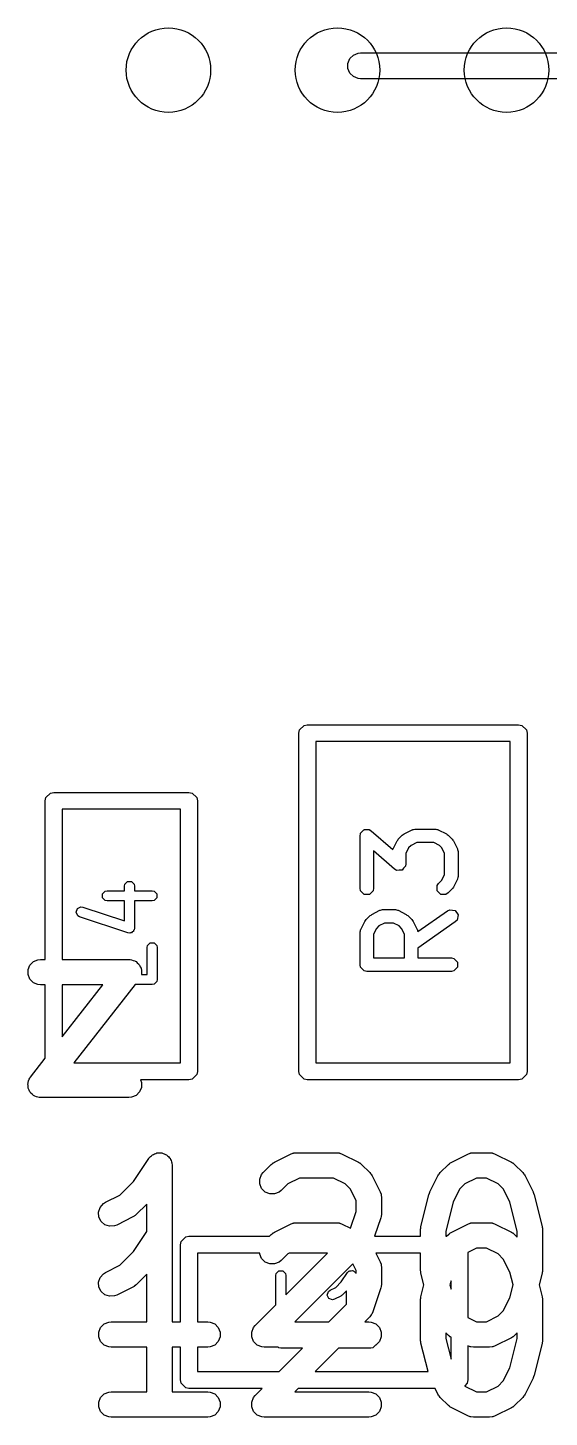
# Model space of a CAD drawing. Extents: x 0.58 to 7.69, y -5.21 to -0.56.
# Drawn here: x 3.1208 to 3.2422, y -1.7339 to -1.4104 of the extents above; entities that cross this region are included whole.
import ezdxf

# ---------------------------------------------------------------- set-up
doc = ezdxf.new("R2010")
doc.units = 0
doc.header["$MEASUREMENT"] = 0
doc.layers.add('BLACK', color=7, linetype='CONTINUOUS')

msp = doc.modelspace()

# ---------------------------------------------------------------- linework, layer by layer
at = {"layer": 'BLACK', "linetype": 'CONTINUOUS'}
for p, q in [((3.19581, -1.41762), (3.19664, -1.4168)), ((3.19664, -1.4168), (3.19772, -1.41635)), ((3.19772, -1.41635), (3.19831, -1.41629)), ((3.19831, -1.41629), (3.26331, -1.41629)), ((3.19536, -1.41871), (3.19581, -1.41762)), ((3.19536, -1.41988), (3.19536, -1.41871)), ((3.19581, -1.42096), (3.19536, -1.41988)), ((3.19664, -1.42179), (3.19581, -1.42096)), ((3.19772, -1.42223), (3.19664, -1.42179)), ((3.19831, -1.42229), (3.19772, -1.42223)), ((3.26136, -1.42229), (3.19831, -1.42229)), ((3.18392, -1.57466), (3.18407, -1.57391)), ((3.18392, -1.6534), (3.18392, -1.57466)), ((3.18407, -1.57391), (3.18514, -1.57284)), ((3.18514, -1.57284), (3.18589, -1.57269)), ((3.18589, -1.57269), (3.2351, -1.57269)), ((3.2351, -1.57269), (3.23586, -1.57284)), ((3.23586, -1.57284), (3.23692, -1.57391)), ((3.23692, -1.57391), (3.23707, -1.57466)), ((3.23707, -1.57466), (3.23707, -1.6534)), ((3.18786, -1.57663), (3.18786, -1.65143)), ((3.23313, -1.57663), (3.18786, -1.57663)), ((3.23313, -1.65143), (3.23313, -1.57663)), ((3.12487, -1.59041), (3.12502, -1.58966)), ((3.12487, -1.62734), (3.12487, -1.59041)), ((3.12502, -1.58966), (3.12608, -1.58859)), ((3.12608, -1.58859), (3.12683, -1.58844)), ((3.12683, -1.58844), (3.15833, -1.58844)), ((3.15833, -1.58844), (3.15908, -1.58859)), ((3.15908, -1.58859), (3.16015, -1.58966)), ((3.16015, -1.58966), (3.1603, -1.59041)), ((3.1603, -1.59041), (3.1603, -1.6534)), ((3.1288, -1.59238), (3.1288, -1.62734)), ((3.15636, -1.59238), (3.1288, -1.59238)), ((3.15636, -1.65143), (3.15636, -1.59238)), ((3.19828, -1.59803), (3.1983, -1.59796)), ((3.1983, -1.59796), (3.19869, -1.59757)), ((3.19869, -1.59757), (3.19906, -1.59715)), ((3.19906, -1.59715), (3.19911, -1.59715)), ((3.19911, -1.59715), (3.19915, -1.59711)), ((3.19915, -1.59711), (3.19971, -1.59711)), ((3.19971, -1.59711), (3.20026, -1.59707)), ((3.20026, -1.59707), (3.20032, -1.59711)), ((3.20032, -1.59711), (3.20036, -1.59711)), ((3.20036, -1.59711), (3.2004, -1.59716)), ((3.2004, -1.59716), (3.20079, -1.59738)), ((3.20079, -1.59738), (3.20579, -1.60175)), ((3.20842, -1.59809), (3.2103, -1.59716)), ((3.2103, -1.59716), (3.21037, -1.59714)), ((3.21037, -1.59714), (3.2104, -1.59711)), ((3.2104, -1.59711), (3.21065, -1.59706)), ((3.21065, -1.59706), (3.21089, -1.59699)), ((3.21089, -1.59699), (3.21093, -1.59701)), ((3.21093, -1.59701), (3.211, -1.59699)), ((3.211, -1.59699), (3.21569, -1.59699)), ((3.21569, -1.59699), (3.21577, -1.59701)), ((3.21577, -1.59701), (3.2158, -1.59699)), ((3.2158, -1.59699), (3.21604, -1.59706)), ((3.21604, -1.59706), (3.21629, -1.59711)), ((3.21629, -1.59711), (3.21632, -1.59714)), ((3.21632, -1.59714), (3.21639, -1.59716)), ((3.21639, -1.59716), (3.21827, -1.59809)), ((3.19818, -1.59856), (3.19827, -1.59813)), ((3.19818, -1.61075), (3.19818, -1.59856)), ((3.19826, -1.59806), (3.19828, -1.59803)), ((3.19827, -1.59813), (3.19826, -1.59806)), ((3.20584, -1.60161), (3.20678, -1.59974)), ((3.20678, -1.59974), (3.20694, -1.59954)), ((3.20694, -1.59954), (3.20708, -1.59933)), ((3.20708, -1.59933), (3.20801, -1.59839)), ((3.20801, -1.59839), (3.20822, -1.59825)), ((3.20822, -1.59825), (3.20842, -1.59809)), ((3.21006, -1.6008), (3.20948, -1.60137)), ((3.21137, -1.60014), (3.21006, -1.6008)), ((3.21532, -1.60014), (3.21137, -1.60014)), ((3.21663, -1.6008), (3.21532, -1.60014)), ((3.21721, -1.60137), (3.21663, -1.6008)), ((3.21827, -1.59809), (3.21847, -1.59825)), ((3.21847, -1.59825), (3.21868, -1.59839)), ((3.21868, -1.59839), (3.21962, -1.59933)), ((3.21962, -1.59933), (3.21976, -1.59954)), ((3.21976, -1.59954), (3.21991, -1.59974)), ((3.21991, -1.59974), (3.22085, -1.60161)), ((3.20622, -1.60631), (3.20133, -1.60204)), ((3.20133, -1.60204), (3.20133, -1.61075)), ((3.20579, -1.60175), (3.2058, -1.60171)), ((3.2058, -1.60171), (3.20582, -1.60169)), ((3.20582, -1.60169), (3.20584, -1.60161)), ((3.20948, -1.60137), (3.20883, -1.60269)), ((3.20883, -1.60269), (3.20883, -1.60513)), ((3.21786, -1.60269), (3.21721, -1.60137)), ((3.21786, -1.60757), (3.21786, -1.60269)), ((3.22085, -1.60161), (3.22087, -1.60169)), ((3.22087, -1.60169), (3.22089, -1.60171)), ((3.22089, -1.60171), (3.22094, -1.60196)), ((3.22094, -1.60196), (3.22101, -1.6022)), ((3.22101, -1.6022), (3.221, -1.60224)), ((3.221, -1.60224), (3.22101, -1.60231)), ((3.22101, -1.60231), (3.22101, -1.60794)), ((3.2066, -1.60653), (3.20622, -1.60631)), ((3.20665, -1.60658), (3.2066, -1.60653)), ((3.20668, -1.60658), (3.20665, -1.60658)), ((3.20675, -1.60662), (3.20668, -1.60658)), ((3.2073, -1.60658), (3.20675, -1.60662)), ((3.20786, -1.60658), (3.2073, -1.60658)), ((3.2079, -1.60654), (3.20786, -1.60658)), ((3.20795, -1.60654), (3.2079, -1.60654)), ((3.20832, -1.60612), (3.20795, -1.60654)), ((3.20871, -1.60573), (3.20832, -1.60612)), ((3.20872, -1.60566), (3.20871, -1.60573)), ((3.20874, -1.60563), (3.20872, -1.60566)), ((3.20883, -1.60513), (3.20874, -1.60557)), ((3.20874, -1.60557), (3.20874, -1.60563)), ((3.21721, -1.60888), (3.21786, -1.60757)), ((3.14331, -1.61028), (3.1434, -1.60983)), ((3.14331, -1.61135), (3.14331, -1.61028)), ((3.1434, -1.60983), (3.14404, -1.60919)), ((3.14404, -1.60919), (3.14495, -1.60919)), ((3.14495, -1.60919), (3.14559, -1.60983)), ((3.14559, -1.60983), (3.14568, -1.61028)), ((3.14568, -1.61028), (3.14568, -1.61135)), ((3.1983, -1.61135), (3.19818, -1.61075)), ((3.20133, -1.61075), (3.20121, -1.61135)), ((3.21611, -1.61015), (3.21645, -1.60964)), ((3.21611, -1.61135), (3.21611, -1.61015)), ((3.21645, -1.60964), (3.21721, -1.60888)), ((3.21962, -1.61093), (3.21868, -1.61186)), ((3.21976, -1.61072), (3.21962, -1.61093)), ((3.21991, -1.61052), (3.21976, -1.61072)), ((3.22085, -1.60864), (3.21991, -1.61052)), ((3.22087, -1.60857), (3.22085, -1.60864)), ((3.22089, -1.60854), (3.22087, -1.60857)), ((3.22094, -1.60829), (3.22089, -1.60854)), ((3.22101, -1.60805), (3.22094, -1.60829)), ((3.22101, -1.60794), (3.221, -1.60802)), ((3.221, -1.60802), (3.22101, -1.60805)), ((3.13816, -1.61208), (3.13879, -1.61144)), ((3.13816, -1.61298), (3.13816, -1.61208)), ((3.13879, -1.61362), (3.13816, -1.61298)), ((3.13879, -1.61144), (3.13925, -1.61135)), ((3.13925, -1.61371), (3.13879, -1.61362)), ((3.13925, -1.61135), (3.14331, -1.61135)), ((3.14331, -1.61371), (3.13925, -1.61371)), ((3.14331, -1.61839), (3.14331, -1.61371)), ((3.14568, -1.61135), (3.14975, -1.61135)), ((3.14975, -1.61371), (3.14568, -1.61371)), ((3.14568, -1.61371), (3.14568, -1.62003)), ((3.14975, -1.61135), (3.1502, -1.61144)), ((3.1502, -1.61362), (3.14975, -1.61371)), ((3.1502, -1.61144), (3.15084, -1.61208)), ((3.15084, -1.61298), (3.1502, -1.61362)), ((3.15084, -1.61208), (3.15084, -1.61298)), ((3.19915, -1.61221), (3.1983, -1.61135)), ((3.20036, -1.61221), (3.19915, -1.61221)), ((3.20121, -1.61135), (3.20036, -1.61221)), ((3.21696, -1.61221), (3.21611, -1.61135)), ((3.21817, -1.61221), (3.21696, -1.61221)), ((3.21868, -1.61186), (3.21817, -1.61221)), ((3.13207, -1.61636), (3.13236, -1.61551)), ((3.13247, -1.61717), (3.13207, -1.61636)), ((3.13236, -1.61551), (3.13316, -1.6151)), ((3.13287, -1.6174), (3.13247, -1.61717)), ((3.14412, -1.62115), (3.13287, -1.6174)), ((3.13316, -1.6151), (3.13362, -1.61516)), ((3.13362, -1.61516), (3.14331, -1.61839)), ((3.19958, -1.61807), (3.20052, -1.61714)), ((3.20052, -1.61714), (3.20073, -1.617)), ((3.20073, -1.617), (3.20092, -1.61684)), ((3.20092, -1.61684), (3.2028, -1.6159)), ((3.2028, -1.6159), (3.20288, -1.61588)), ((3.20288, -1.61588), (3.2029, -1.61586)), ((3.2029, -1.61586), (3.20315, -1.61581)), ((3.20315, -1.61581), (3.20339, -1.61574)), ((3.20339, -1.61574), (3.20343, -1.61575)), ((3.20343, -1.61575), (3.2035, -1.61574)), ((3.2035, -1.61574), (3.20632, -1.61574)), ((3.20632, -1.61574), (3.20639, -1.61575)), ((3.20639, -1.61575), (3.20643, -1.61574)), ((3.20643, -1.61574), (3.20667, -1.61581)), ((3.20667, -1.61581), (3.20692, -1.61586)), ((3.20692, -1.61586), (3.20694, -1.61588)), ((3.20694, -1.61588), (3.20702, -1.6159)), ((3.20702, -1.6159), (3.20889, -1.61684)), ((3.20889, -1.61684), (3.20909, -1.617)), ((3.20909, -1.617), (3.2093, -1.61714)), ((3.2093, -1.61714), (3.21024, -1.61807)), ((3.21161, -1.62087), (3.21854, -1.61602)), ((3.21854, -1.61602), (3.2191, -1.61577)), ((3.2191, -1.61577), (3.22029, -1.61598)), ((3.22029, -1.61598), (3.22098, -1.61697)), ((3.22098, -1.61697), (3.22077, -1.61816)), ((3.14545, -1.62062), (3.14539, -1.6208)), ((3.14559, -1.62048), (3.14545, -1.62062)), ((3.14568, -1.62003), (3.14559, -1.62048)), ((3.19825, -1.62071), (3.1983, -1.62046)), ((3.1983, -1.62046), (3.19832, -1.62043)), ((3.19832, -1.62043), (3.19835, -1.62036)), ((3.19835, -1.62036), (3.19928, -1.61848)), ((3.19928, -1.61848), (3.19944, -1.61828)), ((3.19944, -1.61828), (3.19958, -1.61807)), ((3.20199, -1.62012), (3.20133, -1.62143)), ((3.20256, -1.61954), (3.20199, -1.62012)), ((3.20388, -1.61889), (3.20256, -1.61954)), ((3.20594, -1.61889), (3.20388, -1.61889)), ((3.20726, -1.61954), (3.20594, -1.61889)), ((3.20783, -1.62012), (3.20726, -1.61954)), ((3.20849, -1.62143), (3.20783, -1.62012)), ((3.21024, -1.61807), (3.21038, -1.61828)), ((3.21038, -1.61828), (3.21054, -1.61848)), ((3.21054, -1.61848), (3.21147, -1.62036)), ((3.21147, -1.62036), (3.21149, -1.62043)), ((3.21149, -1.62043), (3.21152, -1.62046)), ((3.21152, -1.62046), (3.21157, -1.62071)), ((3.22034, -1.6186), (3.21164, -1.62469)), ((3.22077, -1.61816), (3.22034, -1.6186)), ((3.14458, -1.62121), (3.14412, -1.62115)), ((3.14475, -1.62112), (3.14458, -1.62121)), ((3.14495, -1.62112), (3.14475, -1.62112)), ((3.14514, -1.62093), (3.14495, -1.62112)), ((3.14539, -1.6208), (3.14514, -1.62093)), ((3.14865, -1.62408), (3.14929, -1.62344)), ((3.14929, -1.62344), (3.1502, -1.62344)), ((3.1502, -1.62344), (3.15084, -1.62408)), ((3.19818, -1.62095), (3.19825, -1.62071)), ((3.19819, -1.62098), (3.19818, -1.62095)), ((3.19818, -1.62106), (3.19819, -1.62098)), ((3.19818, -1.62856), (3.19818, -1.62106)), ((3.20133, -1.62143), (3.20133, -1.62699)), ((3.20849, -1.62699), (3.20849, -1.62143)), ((3.21157, -1.62071), (3.21161, -1.62087)), ((3.14856, -1.62453), (3.14865, -1.62408)), ((3.14856, -1.63085), (3.14856, -1.62453)), ((3.15084, -1.62408), (3.15093, -1.62453)), ((3.15093, -1.62453), (3.15093, -1.63203)), ((3.20133, -1.62699), (3.20849, -1.62699)), ((3.21164, -1.62469), (3.21164, -1.62699)), ((3.21164, -1.62699), (3.21944, -1.62699)), ((3.21944, -1.62699), (3.22004, -1.62711)), ((3.22004, -1.62711), (3.22089, -1.62796)), ((3.12085, -1.62972), (3.12129, -1.62866)), ((3.12085, -1.63087), (3.12085, -1.62972)), ((3.12129, -1.62866), (3.1221, -1.62784)), ((3.1221, -1.62784), (3.12317, -1.6274)), ((3.12317, -1.6274), (3.12374, -1.62734)), ((3.12374, -1.62734), (3.12487, -1.62734)), ((3.1288, -1.62734), (3.14436, -1.62734)), ((3.14436, -1.62734), (3.14453, -1.62736)), ((3.14453, -1.62736), (3.14459, -1.62735)), ((3.14459, -1.62735), (3.14467, -1.62737)), ((3.14467, -1.62737), (3.14494, -1.6274)), ((3.14494, -1.6274), (3.14531, -1.62756)), ((3.14531, -1.62756), (3.1457, -1.62766)), ((3.1457, -1.62766), (3.14584, -1.62777)), ((3.14584, -1.62777), (3.146, -1.62784)), ((3.146, -1.62784), (3.14629, -1.62813)), ((3.14629, -1.62813), (3.14661, -1.62838)), ((3.14661, -1.62838), (3.14669, -1.62853)), ((3.14669, -1.62853), (3.14682, -1.62866)), ((3.14682, -1.62866), (3.14697, -1.62903)), ((3.14697, -1.62903), (3.14717, -1.62938)), ((3.14717, -1.62938), (3.14719, -1.62956)), ((3.14719, -1.62956), (3.14726, -1.62972)), ((3.14726, -1.62972), (3.14726, -1.63012)), ((3.14726, -1.63012), (3.14731, -1.63052)), ((3.1983, -1.62916), (3.19818, -1.62856)), ((3.19915, -1.63002), (3.1983, -1.62916)), ((3.19975, -1.63014), (3.19915, -1.63002)), ((3.21944, -1.63014), (3.19975, -1.63014)), ((3.22004, -1.63002), (3.21944, -1.63014)), ((3.22089, -1.62916), (3.22004, -1.63002)), ((3.22089, -1.62796), (3.22089, -1.62916)), ((3.12129, -1.63194), (3.12085, -1.63087)), ((3.1221, -1.63275), (3.12129, -1.63194)), ((3.12317, -1.63319), (3.1221, -1.63275)), ((3.12374, -1.63325), (3.12317, -1.63319)), ((3.12487, -1.63325), (3.12374, -1.63325)), ((3.12487, -1.65033), (3.12487, -1.63325)), ((3.1288, -1.64532), (3.13829, -1.63325)), ((3.13829, -1.63325), (3.1288, -1.63325)), ((3.1288, -1.63325), (3.1288, -1.64532)), ((3.14583, -1.63321), (3.13151, -1.65143)), ((3.14975, -1.63321), (3.14583, -1.63321)), ((3.14731, -1.63052), (3.14726, -1.6307)), ((3.14726, -1.6307), (3.14726, -1.63085)), ((3.14726, -1.63085), (3.14856, -1.63085)), ((3.1502, -1.63312), (3.14975, -1.63321)), ((3.15084, -1.63248), (3.1502, -1.63312)), ((3.15093, -1.63203), (3.15084, -1.63248)), ((3.12142, -1.65472), (3.12487, -1.65033)), ((3.13151, -1.65143), (3.15636, -1.65143)), ((3.18786, -1.65143), (3.23313, -1.65143)), ((3.1208, -1.65632), (3.12085, -1.65615)), ((3.12085, -1.65597), (3.121, -1.6556)), ((3.12085, -1.65615), (3.12085, -1.65597)), ((3.121, -1.6556), (3.12111, -1.65521)), ((3.12111, -1.65521), (3.12126, -1.65498)), ((3.12126, -1.65498), (3.12129, -1.6549)), ((3.12129, -1.6549), (3.12133, -1.65486)), ((3.12133, -1.65486), (3.12142, -1.65472)), ((3.15833, -1.65537), (3.14701, -1.65537)), ((3.14701, -1.65537), (3.14726, -1.65597)), ((3.14726, -1.65597), (3.14726, -1.65712)), ((3.15908, -1.65522), (3.15833, -1.65537)), ((3.16015, -1.65415), (3.15908, -1.65522)), ((3.1603, -1.6534), (3.16015, -1.65415)), ((3.18407, -1.65415), (3.18392, -1.6534)), ((3.18514, -1.65522), (3.18407, -1.65415)), ((3.18589, -1.65537), (3.18514, -1.65522)), ((3.2351, -1.65537), (3.18589, -1.65537)), ((3.23586, -1.65522), (3.2351, -1.65537)), ((3.23692, -1.65415), (3.23586, -1.65522)), ((3.23707, -1.6534), (3.23692, -1.65415)), ((3.12085, -1.65672), (3.1208, -1.65632)), ((3.12085, -1.65712), (3.12085, -1.65672)), ((3.12091, -1.65728), (3.12085, -1.65712)), ((3.12093, -1.65746), (3.12091, -1.65728)), ((3.12113, -1.65781), (3.12093, -1.65746)), ((3.12129, -1.65818), (3.12113, -1.65781)), ((3.12141, -1.65831), (3.12129, -1.65818)), ((3.1215, -1.65847), (3.12141, -1.65831)), ((3.12182, -1.65871), (3.1215, -1.65847)), ((3.1221, -1.659), (3.12182, -1.65871)), ((3.12227, -1.65907), (3.1221, -1.659)), ((3.12241, -1.65918), (3.12227, -1.65907)), ((3.12279, -1.65929), (3.12241, -1.65918)), ((3.12317, -1.65944), (3.12279, -1.65929)), ((3.12344, -1.65947), (3.12317, -1.65944)), ((3.12351, -1.65949), (3.12344, -1.65947)), ((3.14494, -1.65944), (3.14436, -1.6595)), ((3.146, -1.659), (3.14494, -1.65944)), ((3.14682, -1.65818), (3.146, -1.659)), ((3.14726, -1.65712), (3.14682, -1.65818)), ((3.12358, -1.65948), (3.12351, -1.65949)), ((3.12374, -1.6595), (3.12358, -1.65948)), ((3.14436, -1.6595), (3.12374, -1.6595)), ((3.15061, -1.6725), (3.15088, -1.67239)), ((3.15088, -1.67239), (3.15117, -1.67239)), ((3.15117, -1.67239), (3.15146, -1.67233)), ((3.15146, -1.67233), (3.15174, -1.67239)), ((3.15174, -1.67239), (3.15204, -1.67239)), ((3.15204, -1.67239), (3.1523, -1.6725)), ((3.18266, -1.67243), (3.18276, -1.67239)), ((3.18276, -1.67239), (3.18333, -1.67233)), ((3.18333, -1.67233), (3.19271, -1.67233)), ((3.19271, -1.67233), (3.19328, -1.67239)), ((3.19328, -1.67239), (3.19338, -1.67243)), ((3.2239, -1.67243), (3.224, -1.67239)), ((3.224, -1.67239), (3.22458, -1.67233)), ((3.22458, -1.67233), (3.22833, -1.67233)), ((3.22833, -1.67233), (3.2289, -1.67239)), ((3.2289, -1.67239), (3.229, -1.67243)), ((3.14542, -1.67903), (3.149, -1.67365)), ((3.149, -1.67365), (3.149, -1.67364)), ((3.149, -1.67364), (3.14901, -1.67364)), ((3.14901, -1.67364), (3.14937, -1.6732)), ((3.14901, -1.67364), (3.14901, -1.67364)), ((3.14937, -1.6732), (3.14961, -1.67304)), ((3.14961, -1.67304), (3.14982, -1.67283)), ((3.14982, -1.67283), (3.15009, -1.67272)), ((3.15009, -1.67272), (3.15033, -1.67256)), ((3.15033, -1.67256), (3.15061, -1.6725)), ((3.1523, -1.6725), (3.15259, -1.67256)), ((3.15259, -1.67256), (3.15283, -1.67272)), ((3.15283, -1.67272), (3.1531, -1.67283)), ((3.1531, -1.67283), (3.15331, -1.67303)), ((3.15331, -1.67303), (3.15355, -1.67319)), ((3.15355, -1.67319), (3.15371, -1.67344)), ((3.15371, -1.67344), (3.15392, -1.67364)), ((3.15392, -1.67364), (3.15403, -1.67391)), ((3.15403, -1.67391), (3.15419, -1.67415)), ((3.15419, -1.67415), (3.15424, -1.67444)), ((3.15424, -1.67444), (3.15436, -1.67471)), ((3.15436, -1.67471), (3.15441, -1.67528)), ((3.15441, -1.67528), (3.15441, -1.67528)), ((3.15441, -1.67528), (3.15441, -1.67528)), ((3.15441, -1.67528), (3.15441, -1.67528)), ((3.15441, -1.67528), (3.15441, -1.7117)), ((3.17562, -1.67695), (3.17749, -1.67507)), ((3.17749, -1.67507), (3.17772, -1.67489)), ((3.17772, -1.67489), (3.17777, -1.67483)), ((3.17777, -1.67483), (3.17786, -1.67477)), ((3.17786, -1.67477), (3.17794, -1.6747)), ((3.17794, -1.6747), (3.17801, -1.67467)), ((3.17801, -1.67467), (3.17826, -1.67452)), ((3.17826, -1.67452), (3.18201, -1.67264)), ((3.18201, -1.67264), (3.18255, -1.67244)), ((3.18255, -1.67244), (3.18266, -1.67243)), ((3.19338, -1.67243), (3.19349, -1.67244)), ((3.19349, -1.67244), (3.19403, -1.67264)), ((3.19403, -1.67264), (3.19778, -1.67452)), ((3.19778, -1.67452), (3.19802, -1.67467)), ((3.19802, -1.67467), (3.1981, -1.6747)), ((3.1981, -1.6747), (3.19818, -1.67477)), ((3.19818, -1.67477), (3.19827, -1.67483)), ((3.19827, -1.67483), (3.19832, -1.67489)), ((3.19832, -1.67489), (3.19854, -1.67507)), ((3.19854, -1.67507), (3.20042, -1.67695)), ((3.21686, -1.67695), (3.21874, -1.67507)), ((3.21874, -1.67507), (3.21897, -1.67489)), ((3.21897, -1.67489), (3.21902, -1.67483)), ((3.21902, -1.67483), (3.21911, -1.67477)), ((3.21911, -1.67477), (3.21919, -1.6747)), ((3.21919, -1.6747), (3.21926, -1.67467)), ((3.21926, -1.67467), (3.21951, -1.67452)), ((3.21951, -1.67452), (3.22326, -1.67264)), ((3.22326, -1.67264), (3.2238, -1.67244)), ((3.2238, -1.67244), (3.2239, -1.67243)), ((3.229, -1.67243), (3.22911, -1.67244)), ((3.22911, -1.67244), (3.22965, -1.67264)), ((3.22965, -1.67264), (3.2334, -1.67452)), ((3.2334, -1.67452), (3.23364, -1.67467)), ((3.23364, -1.67467), (3.23372, -1.6747)), ((3.23372, -1.6747), (3.2338, -1.67477)), ((3.2338, -1.67477), (3.23389, -1.67483)), ((3.23389, -1.67483), (3.23394, -1.67489)), ((3.23394, -1.67489), (3.23416, -1.67507)), ((3.23416, -1.67507), (3.23604, -1.67695)), ((3.17481, -1.67846), (3.17525, -1.67739)), ((3.17481, -1.67961), (3.17481, -1.67846)), ((3.17525, -1.67739), (3.17562, -1.67695)), ((3.18403, -1.67824), (3.18133, -1.67959)), ((3.19201, -1.67824), (3.18403, -1.67824)), ((3.19471, -1.67959), (3.19201, -1.67824)), ((3.20042, -1.67695), (3.2006, -1.67717)), ((3.2006, -1.67717), (3.20066, -1.67722)), ((3.20066, -1.67722), (3.20072, -1.67731)), ((3.20072, -1.67731), (3.20078, -1.67739)), ((3.20078, -1.67739), (3.20081, -1.67747)), ((3.20081, -1.67747), (3.20097, -1.67771)), ((3.20097, -1.67771), (3.20285, -1.68146)), ((3.21444, -1.68146), (3.21631, -1.67771)), ((3.21631, -1.67771), (3.21647, -1.67747)), ((3.21647, -1.67747), (3.2165, -1.67739)), ((3.2165, -1.67739), (3.21656, -1.67731)), ((3.21656, -1.67731), (3.21662, -1.67722)), ((3.21662, -1.67722), (3.21668, -1.67717)), ((3.21668, -1.67717), (3.21686, -1.67695)), ((3.22527, -1.67824), (3.22258, -1.67959)), ((3.22763, -1.67824), (3.22527, -1.67824)), ((3.23033, -1.67959), (3.22763, -1.67824)), ((3.23604, -1.67695), (3.23622, -1.67717)), ((3.23622, -1.67717), (3.23628, -1.67722)), ((3.23628, -1.67722), (3.23634, -1.67731)), ((3.23634, -1.67731), (3.23641, -1.67739)), ((3.23641, -1.67739), (3.23644, -1.67747)), ((3.23644, -1.67747), (3.23659, -1.67771)), ((3.23659, -1.67771), (3.23847, -1.68146)), ((3.14221, -1.68223), (3.14542, -1.67903)), ((3.17525, -1.68067), (3.17481, -1.67961)), ((3.17607, -1.68149), (3.17525, -1.68067)), ((3.17713, -1.68193), (3.17607, -1.68149)), ((3.17828, -1.68193), (3.17713, -1.68193)), ((3.17935, -1.68149), (3.17828, -1.68193)), ((3.1798, -1.68112), (3.17935, -1.68149)), ((3.18133, -1.67959), (3.1798, -1.68112)), ((3.1959, -1.68078), (3.19471, -1.67959)), ((3.19725, -1.68348), (3.1959, -1.68078)), ((3.20285, -1.68146), (3.20305, -1.682)), ((3.20305, -1.682), (3.20306, -1.68211)), ((3.20306, -1.68211), (3.2031, -1.68221)), ((3.21234, -1.68957), (3.21421, -1.68207)), ((3.21421, -1.68207), (3.21423, -1.68202)), ((3.21423, -1.682), (3.21432, -1.68176)), ((3.21423, -1.68202), (3.21423, -1.682)), ((3.21432, -1.68176), (3.21441, -1.68152)), ((3.21441, -1.68152), (3.21442, -1.6815)), ((3.21442, -1.6815), (3.21444, -1.68146)), ((3.22138, -1.68078), (3.21986, -1.68381)), ((3.22258, -1.67959), (3.22138, -1.68078)), ((3.23152, -1.68078), (3.23033, -1.67959)), ((3.23304, -1.68381), (3.23152, -1.68078)), ((3.23847, -1.68146), (3.23848, -1.6815)), ((3.23848, -1.6815), (3.23849, -1.68152)), ((3.23849, -1.68152), (3.23858, -1.68176)), ((3.23858, -1.68176), (3.23867, -1.682)), ((3.23867, -1.682), (3.23867, -1.68202)), ((3.23867, -1.68202), (3.23869, -1.68207)), ((3.23869, -1.68207), (3.24056, -1.68957)), ((3.13728, -1.68616), (3.13765, -1.68507)), ((3.13765, -1.68507), (3.1384, -1.6842)), ((3.1384, -1.6842), (3.13889, -1.68389)), ((3.13889, -1.68389), (3.14221, -1.68223)), ((3.14851, -1.68429), (3.14605, -1.68675)), ((3.14851, -1.6907), (3.14851, -1.68429)), ((3.19725, -1.68605), (3.19725, -1.68348)), ((3.2031, -1.68221), (3.20316, -1.68278)), ((3.20316, -1.68278), (3.20316, -1.68653)), ((3.21986, -1.68381), (3.21816, -1.69065)), ((3.23475, -1.69065), (3.23304, -1.68381)), ((3.13736, -1.68731), (3.13728, -1.68616)), ((3.13788, -1.68834), (3.13736, -1.68731)), ((3.13875, -1.6891), (3.13788, -1.68834)), ((3.14528, -1.6873), (3.14153, -1.68917)), ((3.14553, -1.68714), (3.14528, -1.6873)), ((3.1456, -1.68711), (3.14553, -1.68714)), ((3.14568, -1.68705), (3.1456, -1.68711)), ((3.14577, -1.68699), (3.14568, -1.68705)), ((3.14582, -1.68693), (3.14577, -1.68699)), ((3.14605, -1.68675), (3.14582, -1.68693)), ((3.19596, -1.68992), (3.19725, -1.68605)), ((3.20301, -1.68747), (3.20157, -1.69179)), ((3.20307, -1.68718), (3.20301, -1.68747)), ((3.2031, -1.68711), (3.20307, -1.68718)), ((3.20311, -1.687), (3.2031, -1.68711)), ((3.20313, -1.6869), (3.20311, -1.687)), ((3.20316, -1.68653), (3.20313, -1.68682)), ((3.20313, -1.68682), (3.20313, -1.6869)), ((3.13984, -1.68946), (3.13875, -1.6891)), ((3.14099, -1.68938), (3.13984, -1.68946)), ((3.14153, -1.68917), (3.14099, -1.68938)), ((3.14542, -1.69534), (3.14851, -1.6907)), ((3.15758, -1.69194), (3.15833, -1.69179)), ((3.15833, -1.69179), (3.17709, -1.69179)), ((3.17709, -1.69179), (3.17749, -1.69138)), ((3.17749, -1.69138), (3.17772, -1.6912)), ((3.17772, -1.6912), (3.17777, -1.69114)), ((3.17777, -1.69114), (3.17786, -1.69108)), ((3.17786, -1.69108), (3.17794, -1.69101)), ((3.17794, -1.69101), (3.17801, -1.69099)), ((3.17801, -1.69099), (3.17826, -1.69083)), ((3.17826, -1.69083), (3.18201, -1.68895)), ((3.18201, -1.68895), (3.18255, -1.68875)), ((3.18255, -1.68875), (3.18266, -1.68874)), ((3.18266, -1.68874), (3.18276, -1.6887)), ((3.18276, -1.6887), (3.18333, -1.68864)), ((3.18333, -1.68864), (3.19271, -1.68864)), ((3.19271, -1.68864), (3.19328, -1.6887)), ((3.19328, -1.6887), (3.19338, -1.68874)), ((3.19338, -1.68874), (3.19349, -1.68875)), ((3.19349, -1.68875), (3.19403, -1.68895)), ((3.19403, -1.68895), (3.19596, -1.68992)), ((3.20157, -1.69179), (3.21225, -1.69179)), ((3.21225, -1.69014), (3.21229, -1.68992)), ((3.21226, -1.69018), (3.21225, -1.69014)), ((3.21225, -1.69028), (3.21226, -1.69018)), ((3.21225, -1.69179), (3.21225, -1.69028)), ((3.21229, -1.68992), (3.21231, -1.68971)), ((3.21231, -1.68971), (3.21232, -1.68967)), ((3.21232, -1.68967), (3.21234, -1.68957)), ((3.21816, -1.69065), (3.21816, -1.69179)), ((3.21816, -1.69179), (3.21833, -1.69179)), ((3.21833, -1.69179), (3.21874, -1.69138)), ((3.21874, -1.69138), (3.21897, -1.6912)), ((3.21897, -1.6912), (3.21902, -1.69114)), ((3.21902, -1.69114), (3.21911, -1.69108)), ((3.21911, -1.69108), (3.21919, -1.69101)), ((3.21919, -1.69101), (3.21926, -1.69099)), ((3.21926, -1.69099), (3.21951, -1.69083)), ((3.21951, -1.69083), (3.22326, -1.68895)), ((3.22326, -1.68895), (3.2238, -1.68875)), ((3.2238, -1.68875), (3.2239, -1.68874)), ((3.2239, -1.68874), (3.224, -1.6887)), ((3.224, -1.6887), (3.22458, -1.68864)), ((3.22458, -1.68864), (3.22833, -1.68864)), ((3.22833, -1.68864), (3.2289, -1.6887)), ((3.2289, -1.6887), (3.229, -1.68874)), ((3.229, -1.68874), (3.22911, -1.68875)), ((3.22911, -1.68875), (3.22965, -1.68895)), ((3.22965, -1.68895), (3.2334, -1.69083)), ((3.2334, -1.69083), (3.23364, -1.69099)), ((3.23364, -1.69099), (3.23372, -1.69101)), ((3.23372, -1.69101), (3.2338, -1.69108)), ((3.2338, -1.69108), (3.23389, -1.69114)), ((3.23389, -1.69114), (3.23394, -1.6912)), ((3.23394, -1.6912), (3.23416, -1.69138)), ((3.23416, -1.69138), (3.23475, -1.69197)), ((3.23475, -1.69197), (3.23475, -1.69065)), ((3.24056, -1.68957), (3.24058, -1.68967)), ((3.24058, -1.68967), (3.2406, -1.68971)), ((3.2406, -1.68971), (3.24062, -1.68992)), ((3.24062, -1.68992), (3.24065, -1.69014)), ((3.24065, -1.69014), (3.24064, -1.69018)), ((3.24064, -1.69018), (3.24065, -1.69028)), ((3.24065, -1.69028), (3.24065, -1.69966)), ((3.15636, -1.69376), (3.15651, -1.693)), ((3.15636, -1.7117), (3.15636, -1.69376)), ((3.15651, -1.693), (3.15758, -1.69194)), ((3.22527, -1.69455), (3.22329, -1.69554)), ((3.22763, -1.69455), (3.22527, -1.69455)), ((3.23033, -1.6959), (3.22763, -1.69455)), ((3.14221, -1.69854), (3.14542, -1.69534)), ((3.17481, -1.69572), (3.1603, -1.69572)), ((3.1603, -1.69572), (3.1603, -1.7117)), ((3.17481, -1.69592), (3.17481, -1.69572)), ((3.17525, -1.69699), (3.17481, -1.69592)), ((3.17607, -1.6978), (3.17525, -1.69699)), ((3.17713, -1.69824), (3.17607, -1.6978)), ((3.17828, -1.69824), (3.17713, -1.69824)), ((3.17935, -1.6978), (3.17828, -1.69824)), ((3.1798, -1.69743), (3.17935, -1.6978)), ((3.18133, -1.6959), (3.1798, -1.69743)), ((3.18088, -1.70543), (3.19059, -1.69572)), ((3.18168, -1.69572), (3.18133, -1.6959)), ((3.19059, -1.69572), (3.18168, -1.69572)), ((3.19646, -1.6982), (3.18296, -1.7117)), ((3.19725, -1.69979), (3.19646, -1.6982)), ((3.20182, -1.69572), (3.20285, -1.69777)), ((3.21225, -1.69572), (3.20182, -1.69572)), ((3.20285, -1.69777), (3.20305, -1.69831)), ((3.21225, -1.69966), (3.21225, -1.69572)), ((3.22329, -1.69554), (3.22329, -1.71071)), ((3.23152, -1.69709), (3.23033, -1.6959)), ((3.23304, -1.70012), (3.23152, -1.69709)), ((3.13728, -1.70247), (3.13765, -1.70138)), ((3.13765, -1.70138), (3.1384, -1.70051)), ((3.1384, -1.70051), (3.13889, -1.7002)), ((3.13889, -1.7002), (3.14221, -1.69854)), ((3.14851, -1.7006), (3.14605, -1.70306)), ((3.14851, -1.7117), (3.14851, -1.7006)), ((3.17852, -1.70092), (3.17861, -1.70047)), ((3.17852, -1.70779), (3.17852, -1.70092)), ((3.17861, -1.70047), (3.17925, -1.69983)), ((3.17925, -1.69983), (3.18016, -1.69983)), ((3.18016, -1.69983), (3.18079, -1.70047)), ((3.18079, -1.70047), (3.18088, -1.70092)), ((3.18088, -1.70092), (3.18088, -1.70543)), ((3.19378, -1.70242), (3.19522, -1.70026)), ((3.19522, -1.70026), (3.19554, -1.69994)), ((3.19554, -1.69994), (3.19566, -1.69991)), ((3.19566, -1.69991), (3.19575, -1.69983)), ((3.19575, -1.69983), (3.19609, -1.69983)), ((3.19609, -1.69983), (3.19643, -1.69976)), ((3.19643, -1.69976), (3.19653, -1.69983)), ((3.19653, -1.69983), (3.19665, -1.69983)), ((3.19665, -1.69983), (3.1969, -1.70007)), ((3.1969, -1.70007), (3.19718, -1.70026)), ((3.19718, -1.70026), (3.19721, -1.70038)), ((3.19721, -1.70038), (3.19725, -1.70043)), ((3.19725, -1.70043), (3.19725, -1.69979)), ((3.20305, -1.69831), (3.20306, -1.69842)), ((3.20306, -1.69842), (3.2031, -1.69852)), ((3.2031, -1.69852), (3.20316, -1.69909)), ((3.20316, -1.69909), (3.20316, -1.70284)), ((3.21226, -1.69976), (3.21225, -1.69966)), ((3.21225, -1.6998), (3.21226, -1.69976)), ((3.21229, -1.70002), (3.21225, -1.6998)), ((3.21231, -1.70023), (3.21229, -1.70002)), ((3.21232, -1.70027), (3.21231, -1.70023)), ((3.21234, -1.70037), (3.21232, -1.70027)), ((3.21303, -1.70312), (3.21234, -1.70037)), ((3.23379, -1.70312), (3.23304, -1.70012)), ((3.24056, -1.70037), (3.23988, -1.70312)), ((3.24058, -1.70027), (3.24056, -1.70037)), ((3.2406, -1.70023), (3.24058, -1.70027)), ((3.24062, -1.70002), (3.2406, -1.70023)), ((3.24065, -1.6998), (3.24062, -1.70002)), ((3.24065, -1.69966), (3.24064, -1.69976)), ((3.24064, -1.69976), (3.24065, -1.6998)), ((3.13736, -1.70362), (3.13728, -1.70247)), ((3.13788, -1.70465), (3.13736, -1.70362)), ((3.13875, -1.70541), (3.13788, -1.70465)), ((3.14528, -1.70361), (3.14153, -1.70548)), ((3.14553, -1.70345), (3.14528, -1.70361)), ((3.1456, -1.70342), (3.14553, -1.70345)), ((3.14568, -1.70336), (3.1456, -1.70342)), ((3.14577, -1.7033), (3.14568, -1.70336)), ((3.14582, -1.70324), (3.14577, -1.7033)), ((3.14605, -1.70306), (3.14582, -1.70324)), ((3.19052, -1.7055), (3.19081, -1.70464)), ((3.19081, -1.70464), (3.19117, -1.70436)), ((3.19117, -1.70436), (3.1925, -1.7037)), ((3.1925, -1.7037), (3.19378, -1.70242)), ((3.19502, -1.70452), (3.19404, -1.7055)), ((3.19502, -1.7076), (3.19502, -1.70452)), ((3.20301, -1.70378), (3.20113, -1.7094)), ((3.20307, -1.70349), (3.20301, -1.70378)), ((3.2031, -1.70342), (3.20307, -1.70349)), ((3.20311, -1.70332), (3.2031, -1.70342)), ((3.20313, -1.70321), (3.20311, -1.70332)), ((3.20316, -1.70284), (3.20313, -1.70314)), ((3.20313, -1.70314), (3.20313, -1.70321)), ((3.21234, -1.70588), (3.21303, -1.70312)), ((3.21935, -1.70216), (3.21911, -1.70312)), ((3.21911, -1.70312), (3.21935, -1.70409)), ((3.21935, -1.70409), (3.21935, -1.70216)), ((3.23304, -1.70612), (3.23379, -1.70312)), ((3.23988, -1.70312), (3.24056, -1.70588)), ((3.13984, -1.70577), (3.13875, -1.70541)), ((3.14099, -1.70569), (3.13984, -1.70577)), ((3.14153, -1.70548), (3.14099, -1.70569)), ((3.17374, -1.71257), (3.17852, -1.70779)), ((3.19093, -1.70631), (3.19052, -1.7055)), ((3.19092, -1.7117), (3.19502, -1.7076)), ((3.19179, -1.7066), (3.19093, -1.70631)), ((3.19223, -1.70647), (3.19179, -1.7066)), ((3.19373, -1.70572), (3.19223, -1.70647)), ((3.19388, -1.70561), (3.19373, -1.70572)), ((3.19404, -1.7055), (3.19388, -1.70561)), ((3.21225, -1.70645), (3.21229, -1.70623)), ((3.21226, -1.70649), (3.21225, -1.70645)), ((3.21225, -1.70659), (3.21226, -1.70649)), ((3.21225, -1.71597), (3.21225, -1.70659)), ((3.21229, -1.70623), (3.21231, -1.70602)), ((3.21231, -1.70602), (3.21232, -1.70598)), ((3.21232, -1.70598), (3.21234, -1.70588)), ((3.23152, -1.70916), (3.23304, -1.70612)), ((3.24056, -1.70588), (3.24058, -1.70598)), ((3.24058, -1.70598), (3.2406, -1.70602)), ((3.2406, -1.70602), (3.24062, -1.70623)), ((3.24062, -1.70623), (3.24065, -1.70645)), ((3.24065, -1.70645), (3.24064, -1.70649)), ((3.24064, -1.70649), (3.24065, -1.70659)), ((3.24065, -1.70659), (3.24065, -1.71597)), ((3.20042, -1.71056), (3.19927, -1.7117)), ((3.20078, -1.71011), (3.20042, -1.71056)), ((3.20083, -1.71001), (3.20078, -1.71011)), ((3.20089, -1.70993), (3.20083, -1.71001)), ((3.20113, -1.7094), (3.20089, -1.70993)), ((3.22329, -1.71071), (3.22527, -1.7117)), ((3.22763, -1.7117), (3.23033, -1.71035)), ((3.23033, -1.71035), (3.23152, -1.70916)), ((3.13732, -1.71408), (3.13776, -1.71301)), ((3.13732, -1.71523), (3.13732, -1.71408)), ((3.13776, -1.71301), (3.13857, -1.7122)), ((3.13857, -1.7122), (3.13964, -1.71176)), ((3.13964, -1.71176), (3.14021, -1.7117)), ((3.14021, -1.7117), (3.14851, -1.7117)), ((3.15441, -1.7117), (3.15636, -1.7117)), ((3.1603, -1.7117), (3.16271, -1.7117)), ((3.16271, -1.7117), (3.16329, -1.71176)), ((3.16329, -1.71176), (3.16435, -1.7122)), ((3.16435, -1.7122), (3.16516, -1.71301)), ((3.16516, -1.71301), (3.16561, -1.71408)), ((3.16561, -1.71408), (3.16561, -1.71523)), ((3.17294, -1.71408), (3.17338, -1.71301)), ((3.17294, -1.71523), (3.17294, -1.71408)), ((3.17338, -1.71301), (3.17374, -1.71257)), ((3.18296, -1.7117), (3.19092, -1.7117)), ((3.19927, -1.7117), (3.2002, -1.7117)), ((3.2002, -1.7117), (3.20078, -1.71176)), ((3.20078, -1.71176), (3.20184, -1.7122)), ((3.20184, -1.7122), (3.20266, -1.71301)), ((3.20266, -1.71301), (3.2031, -1.71408)), ((3.2031, -1.71408), (3.2031, -1.71523)), ((3.21874, -1.71487), (3.21816, -1.71428)), ((3.21816, -1.71428), (3.21816, -1.7156)), ((3.22527, -1.7117), (3.22763, -1.7117)), ((3.23475, -1.71428), (3.23416, -1.71487)), ((3.23475, -1.7156), (3.23475, -1.71428)), ((3.13776, -1.71629), (3.13732, -1.71523)), ((3.13857, -1.71711), (3.13776, -1.71629)), ((3.13964, -1.71755), (3.13857, -1.71711)), ((3.14021, -1.71761), (3.13964, -1.71755)), ((3.14851, -1.71761), (3.14021, -1.71761)), ((3.14851, -1.72801), (3.14851, -1.71761)), ((3.15636, -1.71761), (3.15441, -1.71761)), ((3.15441, -1.71761), (3.15441, -1.72801)), ((3.15636, -1.72525), (3.15636, -1.71761)), ((3.16271, -1.71761), (3.1603, -1.71761)), ((3.1603, -1.71761), (3.1603, -1.72328)), ((3.16329, -1.71755), (3.16271, -1.71761)), ((3.16435, -1.71711), (3.16329, -1.71755)), ((3.16516, -1.71629), (3.16435, -1.71711)), ((3.16561, -1.71523), (3.16516, -1.71629)), ((3.17338, -1.71629), (3.17294, -1.71523)), ((3.17419, -1.71711), (3.17338, -1.71629)), ((3.17526, -1.71755), (3.17419, -1.71711)), ((3.17583, -1.71761), (3.17526, -1.71755)), ((3.1791, -1.71761), (3.17583, -1.71761)), ((3.17925, -1.71776), (3.1791, -1.71761)), ((3.20177, -1.71714), (3.20115, -1.71776)), ((3.20184, -1.71711), (3.20177, -1.71714)), ((3.20266, -1.71629), (3.20184, -1.71711)), ((3.2031, -1.71523), (3.20266, -1.71629)), ((3.21226, -1.71607), (3.21225, -1.71597)), ((3.21225, -1.71611), (3.21226, -1.71607)), ((3.21229, -1.71633), (3.21225, -1.71611)), ((3.21231, -1.71654), (3.21229, -1.71633)), ((3.21232, -1.71658), (3.21231, -1.71654)), ((3.21234, -1.71668), (3.21232, -1.71658)), ((3.21399, -1.72328), (3.21234, -1.71668)), ((3.21816, -1.7156), (3.21935, -1.7204)), ((3.21897, -1.71505), (3.21874, -1.71487)), ((3.21902, -1.71511), (3.21897, -1.71505)), ((3.21911, -1.71517), (3.21902, -1.71511)), ((3.21919, -1.71523), (3.21911, -1.71517)), ((3.21926, -1.71526), (3.21919, -1.71523)), ((3.21935, -1.71532), (3.21926, -1.71526)), ((3.21935, -1.7204), (3.21935, -1.71532)), ((3.2238, -1.7175), (3.22329, -1.71731)), ((3.22329, -1.71731), (3.22329, -1.72525)), ((3.2239, -1.71751), (3.2238, -1.7175)), ((3.224, -1.71755), (3.2239, -1.71751)), ((3.22458, -1.71761), (3.224, -1.71755)), ((3.22833, -1.71761), (3.22458, -1.71761)), ((3.2289, -1.71755), (3.22833, -1.71761)), ((3.229, -1.71751), (3.2289, -1.71755)), ((3.22911, -1.7175), (3.229, -1.71751)), ((3.22965, -1.7173), (3.22911, -1.7175)), ((3.2334, -1.71542), (3.22965, -1.7173)), ((3.23304, -1.72244), (3.23475, -1.7156)), ((3.23364, -1.71526), (3.2334, -1.71542)), ((3.23372, -1.71523), (3.23364, -1.71526)), ((3.2338, -1.71517), (3.23372, -1.71523)), ((3.23389, -1.71511), (3.2338, -1.71517)), ((3.23394, -1.71505), (3.23389, -1.71511)), ((3.23416, -1.71487), (3.23394, -1.71505)), ((3.24056, -1.71668), (3.23869, -1.72418)), ((3.24058, -1.71658), (3.24056, -1.71668)), ((3.2406, -1.71654), (3.24058, -1.71658)), ((3.24062, -1.71633), (3.2406, -1.71654)), ((3.24065, -1.71611), (3.24062, -1.71633)), ((3.24065, -1.71597), (3.24064, -1.71607)), ((3.24064, -1.71607), (3.24065, -1.71611)), ((3.1797, -1.71785), (3.17925, -1.71776)), ((3.17934, -1.72328), (3.18477, -1.71785)), ((3.18477, -1.71785), (3.1797, -1.71785)), ((3.19313, -1.71785), (3.18769, -1.72328)), ((3.2007, -1.71785), (3.19313, -1.71785)), ((3.20115, -1.71776), (3.2007, -1.71785)), ((3.1603, -1.72328), (3.17934, -1.72328)), ((3.18769, -1.72328), (3.21399, -1.72328)), ((3.23152, -1.72547), (3.23304, -1.72244)), ((3.15651, -1.72601), (3.15636, -1.72525)), ((3.15758, -1.72707), (3.15651, -1.72601)), ((3.15833, -1.72722), (3.15758, -1.72707)), ((3.1754, -1.72722), (3.15833, -1.72722)), ((3.17374, -1.72888), (3.1754, -1.72722)), ((3.18375, -1.72722), (3.18296, -1.72801)), ((3.21565, -1.72722), (3.18375, -1.72722)), ((3.21631, -1.72854), (3.21565, -1.72722)), ((3.22314, -1.72601), (3.22253, -1.72662)), ((3.22253, -1.72662), (3.22258, -1.72666)), ((3.22258, -1.72666), (3.22527, -1.72801)), ((3.22329, -1.72525), (3.22314, -1.72601)), ((3.22763, -1.72801), (3.23033, -1.72666)), ((3.23033, -1.72666), (3.23152, -1.72547)), ((3.23847, -1.72479), (3.23659, -1.72854)), ((3.23848, -1.72474), (3.23847, -1.72479)), ((3.23849, -1.72473), (3.23848, -1.72474)), ((3.23858, -1.72449), (3.23849, -1.72473)), ((3.23867, -1.72425), (3.23858, -1.72449)), ((3.23869, -1.72418), (3.23867, -1.72422)), ((3.23867, -1.72422), (3.23867, -1.72425)), ((3.13732, -1.73039), (3.13776, -1.72932)), ((3.13732, -1.73154), (3.13732, -1.73039)), ((3.13776, -1.72932), (3.13857, -1.72851)), ((3.13857, -1.72851), (3.13964, -1.72807)), ((3.13964, -1.72807), (3.14021, -1.72801)), ((3.14021, -1.72801), (3.14851, -1.72801)), ((3.15441, -1.72801), (3.16271, -1.72801)), ((3.16271, -1.72801), (3.16329, -1.72807)), ((3.16329, -1.72807), (3.16435, -1.72851)), ((3.16435, -1.72851), (3.16516, -1.72932)), ((3.16516, -1.72932), (3.16561, -1.73039)), ((3.16561, -1.73039), (3.16561, -1.73154)), ((3.17294, -1.73039), (3.17338, -1.72932)), ((3.17294, -1.73154), (3.17294, -1.73039)), ((3.17338, -1.72932), (3.17374, -1.72888)), ((3.18296, -1.72801), (3.2002, -1.72801)), ((3.2002, -1.72801), (3.20078, -1.72807)), ((3.20078, -1.72807), (3.20184, -1.72851)), ((3.20184, -1.72851), (3.20266, -1.72932)), ((3.20266, -1.72932), (3.2031, -1.73039)), ((3.2031, -1.73039), (3.2031, -1.73154)), ((3.21647, -1.72878), (3.21631, -1.72854)), ((3.2165, -1.72886), (3.21647, -1.72878)), ((3.21656, -1.72894), (3.2165, -1.72886)), ((3.21662, -1.72903), (3.21656, -1.72894)), ((3.21668, -1.72908), (3.21662, -1.72903)), ((3.21686, -1.7293), (3.21668, -1.72908)), ((3.21874, -1.73118), (3.21686, -1.7293)), ((3.22527, -1.72801), (3.22763, -1.72801)), ((3.23604, -1.7293), (3.23416, -1.73118)), ((3.23622, -1.72908), (3.23604, -1.7293)), ((3.23628, -1.72903), (3.23622, -1.72908)), ((3.23634, -1.72894), (3.23628, -1.72903)), ((3.23641, -1.72886), (3.23634, -1.72894)), ((3.23644, -1.72878), (3.23641, -1.72886)), ((3.23659, -1.72854), (3.23644, -1.72878)), ((3.13776, -1.73261), (3.13732, -1.73154)), ((3.13857, -1.73342), (3.13776, -1.73261)), ((3.13964, -1.73386), (3.13857, -1.73342)), ((3.14021, -1.73392), (3.13964, -1.73386)), ((3.16329, -1.73386), (3.16271, -1.73392)), ((3.16435, -1.73342), (3.16329, -1.73386)), ((3.16516, -1.73261), (3.16435, -1.73342)), ((3.16561, -1.73154), (3.16516, -1.73261)), ((3.17338, -1.73261), (3.17294, -1.73154)), ((3.17419, -1.73342), (3.17338, -1.73261)), ((3.17526, -1.73386), (3.17419, -1.73342)), ((3.17583, -1.73392), (3.17526, -1.73386)), ((3.20078, -1.73386), (3.2002, -1.73392)), ((3.20184, -1.73342), (3.20078, -1.73386)), ((3.20266, -1.73261), (3.20184, -1.73342)), ((3.2031, -1.73154), (3.20266, -1.73261)), ((3.21897, -1.73136), (3.21874, -1.73118)), ((3.21902, -1.73142), (3.21897, -1.73136)), ((3.21911, -1.73148), (3.21902, -1.73142)), ((3.21919, -1.73155), (3.21911, -1.73148)), ((3.21926, -1.73158), (3.21919, -1.73155)), ((3.21951, -1.73173), (3.21926, -1.73158)), ((3.22326, -1.73361), (3.21951, -1.73173)), ((3.2238, -1.73381), (3.22326, -1.73361)), ((3.2239, -1.73382), (3.2238, -1.73381)), ((3.224, -1.73386), (3.2239, -1.73382)), ((3.22458, -1.73392), (3.224, -1.73386)), ((3.2289, -1.73386), (3.22833, -1.73392)), ((3.229, -1.73382), (3.2289, -1.73386)), ((3.22911, -1.73381), (3.229, -1.73382)), ((3.22965, -1.73361), (3.22911, -1.73381)), ((3.2334, -1.73173), (3.22965, -1.73361)), ((3.23364, -1.73158), (3.2334, -1.73173)), ((3.23372, -1.73155), (3.23364, -1.73158)), ((3.2338, -1.73148), (3.23372, -1.73155)), ((3.23389, -1.73142), (3.2338, -1.73148)), ((3.23394, -1.73136), (3.23389, -1.73142)), ((3.23416, -1.73118), (3.23394, -1.73136)), ((3.16271, -1.73392), (3.14021, -1.73392)), ((3.2002, -1.73392), (3.17583, -1.73392)), ((3.22833, -1.73392), (3.22458, -1.73392))]:
    msp.add_line(p, q, dxfattribs=at)
at = {"layer": 'BLACK'}
for centre in [(3.15354, -1.42028), (3.19291, -1.42028), (3.23228, -1.42028)]:
    msp.add_circle(centre, 0.00984, dxfattribs=at)

doc.saveas('drawing.dxf')
